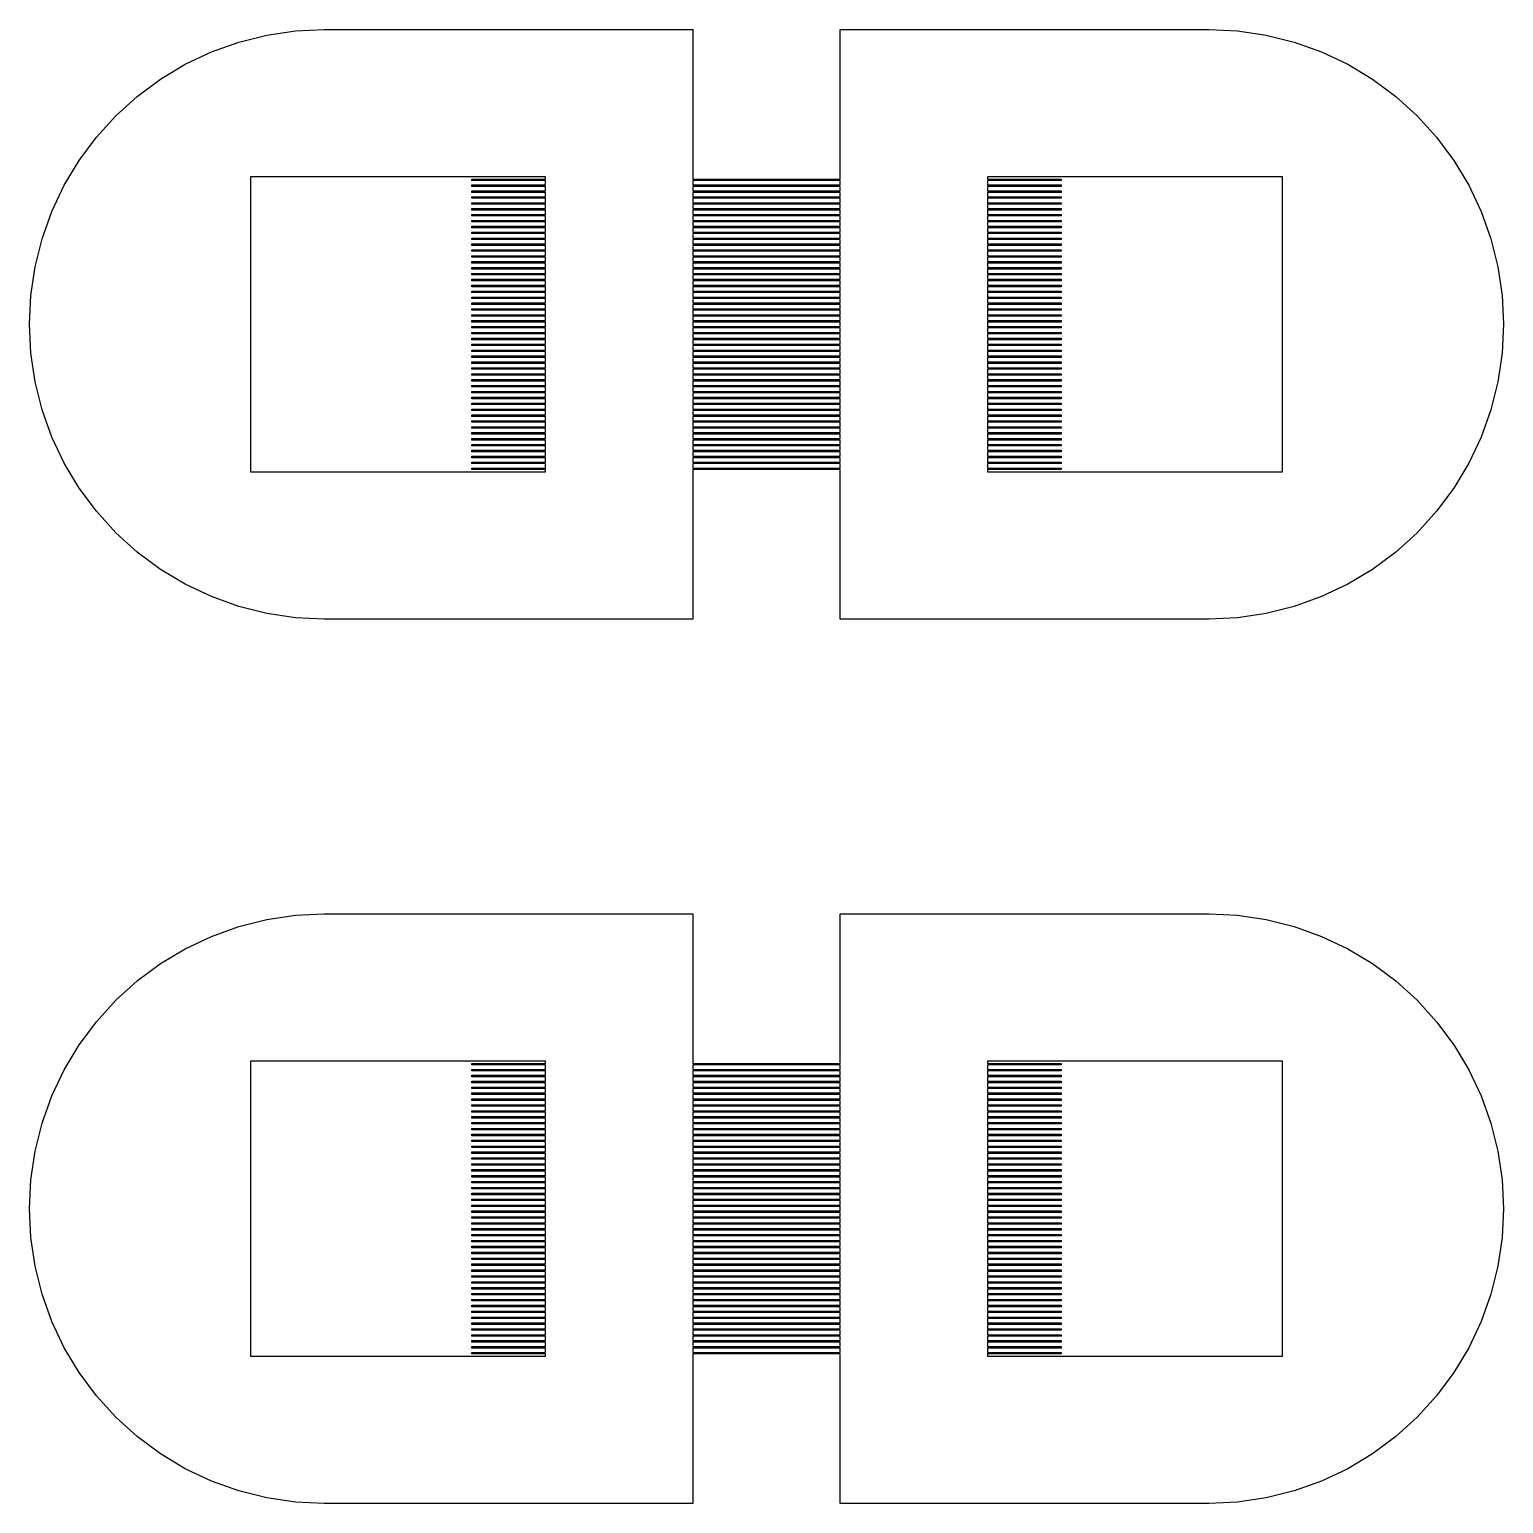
# Model space of a CAD drawing. Extents: x -16 to 83, y -18 to 83.
# Drawn here: x 36 to 46, y 18.5 to 28.5 of the extents above; entities that cross this region are included whole.
import ezdxf

# ---------------------------------------------------------------- set-up
doc = ezdxf.new("R2010")
doc.units = 0

msp = doc.modelspace()

# ---------------------------------------------------------------- linework, layer by layer
for p, q in [((37.804, 28.4904), (38, 28.5)), ((38, 28.5), (40.5, 28.5)), ((40.5, 28.5), (40.5, 27.485)), ((41.5, 27.485), (41.5, 28.5)), ((41.5, 28.5), (44, 28.5)), ((44, 28.5), (44.196, 28.4904)), ((37.2346, 28.3477), (37.4194, 28.4139)), ((37.4194, 28.4139), (37.6098, 28.4616)), ((37.6098, 28.4616), (37.804, 28.4904)), ((44.196, 28.4904), (44.3902, 28.4616)), ((44.3902, 28.4616), (44.5806, 28.4139)), ((44.5806, 28.4139), (44.7654, 28.3477)), ((37.0572, 28.2638), (37.2346, 28.3477)), ((44.7654, 28.3477), (44.9428, 28.2638)), ((36.8889, 28.1629), (37.0572, 28.2638)), ((44.9428, 28.2638), (45.1111, 28.1629)), ((36.7312, 28.046), (36.8889, 28.1629)), ((45.1111, 28.1629), (45.2688, 28.046)), ((36.5858, 27.9142), (36.7312, 28.046)), ((45.2688, 28.046), (45.4142, 27.9142)), ((36.454, 27.7688), (36.5858, 27.9142)), ((45.4142, 27.9142), (45.546, 27.7688)), ((36.3371, 27.6111), (36.454, 27.7688)), ((45.546, 27.7688), (45.6629, 27.6111)), ((36.2362, 27.4428), (36.3371, 27.6111)), ((45.6629, 27.6111), (45.7638, 27.4428)), ((39.5, 27.5), (37.5, 27.5)), ((37.5, 27.5), (37.5, 25.5)), ((39.5, 27.485), (39.5, 27.5)), ((44.5, 27.5), (42.5, 27.5)), ((42.5, 27.5), (42.5, 27.485)), ((44.5, 25.5), (44.5, 27.5)), ((36.1523, 27.2654), (36.2362, 27.4428)), ((39, 27.475), (39, 27.485)), ((39, 27.485), (39.5, 27.485)), ((39.5, 27.475), (39, 27.475)), ((39, 27.435), (39, 27.445)), ((39, 27.445), (39.5, 27.445)), ((39.5, 27.435), (39, 27.435)), ((39, 27.395), (39, 27.405)), ((39, 27.405), (39.5, 27.405)), ((39.5, 27.445), (39.5, 27.475)), ((39.5, 27.405), (39.5, 27.435)), ((40.5, 27.485), (41.5, 27.485)), ((41.5, 27.475), (40.5, 27.475)), ((40.5, 27.475), (40.5, 27.445)), ((40.5, 27.445), (41.5, 27.445)), ((41.5, 27.435), (40.5, 27.435)), ((40.5, 27.435), (40.5, 27.405)), ((40.5, 27.405), (41.5, 27.405)), ((41.5, 27.445), (41.5, 27.475)), ((41.5, 27.405), (41.5, 27.435)), ((42.5, 27.485), (43, 27.485)), ((43, 27.475), (42.5, 27.475)), ((42.5, 27.475), (42.5, 27.445)), ((42.5, 27.445), (43, 27.445)), ((43, 27.435), (42.5, 27.435)), ((42.5, 27.435), (42.5, 27.405)), ((42.5, 27.405), (43, 27.405)), ((43, 27.485), (43, 27.475)), ((43, 27.445), (43, 27.435)), ((43, 27.405), (43, 27.395)), ((45.7638, 27.4428), (45.8477, 27.2654)), ((39.5, 27.395), (39, 27.395)), ((39, 27.355), (39, 27.365)), ((39, 27.365), (39.5, 27.365)), ((39.5, 27.355), (39, 27.355)), ((39, 27.315), (39, 27.325)), ((39, 27.325), (39.5, 27.325)), ((39.5, 27.315), (39, 27.315)), ((39.5, 27.365), (39.5, 27.395)), ((39.5, 27.325), (39.5, 27.355)), ((39.5, 27.285), (39.5, 27.315)), ((41.5, 27.395), (40.5, 27.395)), ((40.5, 27.395), (40.5, 27.365)), ((40.5, 27.365), (41.5, 27.365)), ((41.5, 27.355), (40.5, 27.355)), ((40.5, 27.355), (40.5, 27.325)), ((40.5, 27.325), (41.5, 27.325)), ((41.5, 27.315), (40.5, 27.315)), ((40.5, 27.315), (40.5, 27.285)), ((41.5, 27.365), (41.5, 27.395)), ((41.5, 27.325), (41.5, 27.355)), ((41.5, 27.285), (41.5, 27.315)), ((43, 27.395), (42.5, 27.395)), ((42.5, 27.395), (42.5, 27.365)), ((42.5, 27.365), (43, 27.365)), ((43, 27.355), (42.5, 27.355)), ((42.5, 27.355), (42.5, 27.325)), ((42.5, 27.325), (43, 27.325)), ((43, 27.315), (42.5, 27.315)), ((42.5, 27.315), (42.5, 27.285)), ((43, 27.365), (43, 27.355)), ((43, 27.325), (43, 27.315)), ((36.0861, 27.0806), (36.1523, 27.2654)), ((39, 27.275), (39, 27.285)), ((39, 27.285), (39.5, 27.285)), ((39.5, 27.275), (39, 27.275)), ((39, 27.235), (39, 27.245)), ((39, 27.245), (39.5, 27.245)), ((39.5, 27.235), (39, 27.235)), ((39, 27.195), (39, 27.205)), ((39, 27.205), (39.5, 27.205)), ((39.5, 27.245), (39.5, 27.275)), ((39.5, 27.205), (39.5, 27.235)), ((40.5, 27.285), (41.5, 27.285)), ((41.5, 27.275), (40.5, 27.275)), ((40.5, 27.275), (40.5, 27.245)), ((40.5, 27.245), (41.5, 27.245)), ((41.5, 27.235), (40.5, 27.235)), ((40.5, 27.235), (40.5, 27.205)), ((40.5, 27.205), (41.5, 27.205)), ((41.5, 27.245), (41.5, 27.275)), ((41.5, 27.205), (41.5, 27.235)), ((42.5, 27.285), (43, 27.285)), ((43, 27.275), (42.5, 27.275)), ((42.5, 27.275), (42.5, 27.245)), ((42.5, 27.245), (43, 27.245)), ((43, 27.235), (42.5, 27.235)), ((42.5, 27.235), (42.5, 27.205)), ((42.5, 27.205), (43, 27.205)), ((43, 27.285), (43, 27.275)), ((43, 27.245), (43, 27.235)), ((43, 27.205), (43, 27.195)), ((45.8477, 27.2654), (45.9139, 27.0806)), ((39.5, 27.195), (39, 27.195)), ((39, 27.155), (39, 27.165)), ((39, 27.165), (39.5, 27.165)), ((39.5, 27.155), (39, 27.155)), ((39, 27.115), (39, 27.125)), ((39, 27.125), (39.5, 27.125)), ((39.5, 27.115), (39, 27.115)), ((39.5, 27.165), (39.5, 27.195)), ((39.5, 27.125), (39.5, 27.155)), ((39.5, 27.085), (39.5, 27.115)), ((41.5, 27.195), (40.5, 27.195)), ((40.5, 27.195), (40.5, 27.165)), ((40.5, 27.165), (41.5, 27.165)), ((41.5, 27.155), (40.5, 27.155)), ((40.5, 27.155), (40.5, 27.125)), ((40.5, 27.125), (41.5, 27.125)), ((41.5, 27.115), (40.5, 27.115)), ((40.5, 27.115), (40.5, 27.085)), ((41.5, 27.165), (41.5, 27.195)), ((41.5, 27.125), (41.5, 27.155)), ((41.5, 27.085), (41.5, 27.115)), ((43, 27.195), (42.5, 27.195)), ((42.5, 27.195), (42.5, 27.165)), ((42.5, 27.165), (43, 27.165)), ((43, 27.155), (42.5, 27.155)), ((42.5, 27.155), (42.5, 27.125)), ((42.5, 27.125), (43, 27.125)), ((43, 27.115), (42.5, 27.115)), ((42.5, 27.115), (42.5, 27.085)), ((43, 27.165), (43, 27.155)), ((43, 27.125), (43, 27.115)), ((36.0384, 26.8902), (36.0861, 27.0806)), ((39, 27.075), (39, 27.085)), ((39, 27.085), (39.5, 27.085)), ((39.5, 27.075), (39, 27.075)), ((39, 27.035), (39, 27.045)), ((39, 27.045), (39.5, 27.045)), ((39.5, 27.035), (39, 27.035)), ((39, 26.995), (39, 27.005)), ((39, 27.005), (39.5, 27.005)), ((39.5, 27.045), (39.5, 27.075)), ((39.5, 27.005), (39.5, 27.035)), ((40.5, 27.085), (41.5, 27.085)), ((41.5, 27.075), (40.5, 27.075)), ((40.5, 27.075), (40.5, 27.045)), ((40.5, 27.045), (41.5, 27.045)), ((41.5, 27.035), (40.5, 27.035)), ((40.5, 27.035), (40.5, 27.005)), ((40.5, 27.005), (41.5, 27.005)), ((41.5, 27.045), (41.5, 27.075)), ((41.5, 27.005), (41.5, 27.035)), ((42.5, 27.085), (43, 27.085)), ((43, 27.075), (42.5, 27.075)), ((42.5, 27.075), (42.5, 27.045)), ((42.5, 27.045), (43, 27.045)), ((43, 27.035), (42.5, 27.035)), ((42.5, 27.035), (42.5, 27.005)), ((42.5, 27.005), (43, 27.005)), ((43, 27.085), (43, 27.075)), ((43, 27.045), (43, 27.035)), ((43, 27.005), (43, 26.995)), ((45.9139, 27.0806), (45.9616, 26.8902)), ((39.5, 26.995), (39, 26.995)), ((39, 26.955), (39, 26.965)), ((39, 26.965), (39.5, 26.965)), ((39.5, 26.955), (39, 26.955)), ((39, 26.915), (39, 26.925)), ((39, 26.925), (39.5, 26.925)), ((39.5, 26.915), (39, 26.915)), ((39.5, 26.965), (39.5, 26.995)), ((39.5, 26.925), (39.5, 26.955)), ((39.5, 26.885), (39.5, 26.915)), ((41.5, 26.995), (40.5, 26.995)), ((40.5, 26.995), (40.5, 26.965)), ((40.5, 26.965), (41.5, 26.965)), ((41.5, 26.955), (40.5, 26.955)), ((40.5, 26.955), (40.5, 26.925)), ((40.5, 26.925), (41.5, 26.925)), ((41.5, 26.915), (40.5, 26.915)), ((40.5, 26.915), (40.5, 26.885)), ((41.5, 26.965), (41.5, 26.995)), ((41.5, 26.925), (41.5, 26.955)), ((41.5, 26.885), (41.5, 26.915)), ((43, 26.995), (42.5, 26.995)), ((42.5, 26.995), (42.5, 26.965)), ((42.5, 26.965), (43, 26.965)), ((43, 26.955), (42.5, 26.955)), ((42.5, 26.955), (42.5, 26.925)), ((42.5, 26.925), (43, 26.925)), ((43, 26.915), (42.5, 26.915)), ((42.5, 26.915), (42.5, 26.885)), ((43, 26.965), (43, 26.955)), ((43, 26.925), (43, 26.915)), ((36.0096, 26.696), (36.0384, 26.8902)), ((39, 26.875), (39, 26.885)), ((39, 26.885), (39.5, 26.885)), ((39.5, 26.875), (39, 26.875)), ((39, 26.835), (39, 26.845)), ((39, 26.845), (39.5, 26.845)), ((39.5, 26.835), (39, 26.835)), ((39, 26.795), (39, 26.805)), ((39, 26.805), (39.5, 26.805)), ((39.5, 26.845), (39.5, 26.875)), ((39.5, 26.805), (39.5, 26.835)), ((40.5, 26.885), (41.5, 26.885)), ((41.5, 26.875), (40.5, 26.875)), ((40.5, 26.875), (40.5, 26.845)), ((40.5, 26.845), (41.5, 26.845)), ((41.5, 26.835), (40.5, 26.835)), ((40.5, 26.835), (40.5, 26.805)), ((40.5, 26.805), (41.5, 26.805)), ((41.5, 26.845), (41.5, 26.875)), ((41.5, 26.805), (41.5, 26.835)), ((42.5, 26.885), (43, 26.885)), ((43, 26.875), (42.5, 26.875)), ((42.5, 26.875), (42.5, 26.845)), ((42.5, 26.845), (43, 26.845)), ((43, 26.835), (42.5, 26.835)), ((42.5, 26.835), (42.5, 26.805)), ((42.5, 26.805), (43, 26.805)), ((43, 26.885), (43, 26.875)), ((43, 26.845), (43, 26.835)), ((43, 26.805), (43, 26.795)), ((45.9616, 26.8902), (45.9904, 26.696)), ((39.5, 26.795), (39, 26.795)), ((39, 26.755), (39, 26.765)), ((39, 26.765), (39.5, 26.765)), ((39.5, 26.755), (39, 26.755)), ((39, 26.715), (39, 26.725)), ((39, 26.725), (39.5, 26.725)), ((39.5, 26.715), (39, 26.715)), ((39.5, 26.765), (39.5, 26.795)), ((39.5, 26.725), (39.5, 26.755)), ((39.5, 26.685), (39.5, 26.715)), ((41.5, 26.795), (40.5, 26.795)), ((40.5, 26.795), (40.5, 26.765)), ((40.5, 26.765), (41.5, 26.765)), ((41.5, 26.755), (40.5, 26.755)), ((40.5, 26.755), (40.5, 26.725)), ((40.5, 26.725), (41.5, 26.725)), ((41.5, 26.715), (40.5, 26.715)), ((40.5, 26.715), (40.5, 26.685)), ((41.5, 26.765), (41.5, 26.795)), ((41.5, 26.725), (41.5, 26.755)), ((41.5, 26.685), (41.5, 26.715)), ((43, 26.795), (42.5, 26.795)), ((42.5, 26.795), (42.5, 26.765)), ((42.5, 26.765), (43, 26.765)), ((43, 26.755), (42.5, 26.755)), ((42.5, 26.755), (42.5, 26.725)), ((42.5, 26.725), (43, 26.725)), ((43, 26.715), (42.5, 26.715)), ((42.5, 26.715), (42.5, 26.685)), ((43, 26.765), (43, 26.755)), ((43, 26.725), (43, 26.715)), ((36, 26.5), (36.0096, 26.696)), ((39, 26.675), (39, 26.685)), ((39, 26.685), (39.5, 26.685)), ((39.5, 26.675), (39, 26.675)), ((39, 26.635), (39, 26.645)), ((39, 26.645), (39.5, 26.645)), ((39.5, 26.635), (39, 26.635)), ((39, 26.595), (39, 26.605)), ((39, 26.605), (39.5, 26.605)), ((39.5, 26.645), (39.5, 26.675)), ((39.5, 26.605), (39.5, 26.635)), ((40.5, 26.685), (41.5, 26.685)), ((41.5, 26.675), (40.5, 26.675)), ((40.5, 26.675), (40.5, 26.645)), ((40.5, 26.645), (41.5, 26.645)), ((41.5, 26.635), (40.5, 26.635)), ((40.5, 26.635), (40.5, 26.605)), ((40.5, 26.605), (41.5, 26.605)), ((41.5, 26.645), (41.5, 26.675)), ((41.5, 26.605), (41.5, 26.635)), ((42.5, 26.685), (43, 26.685)), ((43, 26.675), (42.5, 26.675)), ((42.5, 26.675), (42.5, 26.645)), ((42.5, 26.645), (43, 26.645)), ((43, 26.635), (42.5, 26.635)), ((42.5, 26.635), (42.5, 26.605)), ((42.5, 26.605), (43, 26.605)), ((43, 26.685), (43, 26.675)), ((43, 26.645), (43, 26.635)), ((43, 26.605), (43, 26.595)), ((45.9904, 26.696), (46, 26.5)), ((36.0096, 26.304), (36, 26.5)), ((39.5, 26.595), (39, 26.595)), ((39, 26.555), (39, 26.565)), ((39, 26.565), (39.5, 26.565)), ((39.5, 26.555), (39, 26.555)), ((39, 26.515), (39, 26.525)), ((39, 26.525), (39.5, 26.525)), ((39.5, 26.515), (39, 26.515)), ((39.5, 26.565), (39.5, 26.595)), ((39.5, 26.525), (39.5, 26.555)), ((39.5, 26.485), (39.5, 26.515)), ((41.5, 26.595), (40.5, 26.595)), ((40.5, 26.595), (40.5, 26.565)), ((40.5, 26.565), (41.5, 26.565)), ((41.5, 26.555), (40.5, 26.555)), ((40.5, 26.555), (40.5, 26.525)), ((40.5, 26.525), (41.5, 26.525)), ((41.5, 26.515), (40.5, 26.515)), ((40.5, 26.515), (40.5, 26.485)), ((41.5, 26.565), (41.5, 26.595)), ((41.5, 26.525), (41.5, 26.555)), ((41.5, 26.485), (41.5, 26.515)), ((43, 26.595), (42.5, 26.595)), ((42.5, 26.595), (42.5, 26.565)), ((42.5, 26.565), (43, 26.565)), ((43, 26.555), (42.5, 26.555)), ((42.5, 26.555), (42.5, 26.525)), ((42.5, 26.525), (43, 26.525)), ((43, 26.515), (42.5, 26.515)), ((42.5, 26.515), (42.5, 26.485)), ((43, 26.565), (43, 26.555)), ((43, 26.525), (43, 26.515)), ((46, 26.5), (45.9904, 26.304)), ((39, 26.475), (39, 26.485)), ((39, 26.485), (39.5, 26.485)), ((39.5, 26.475), (39, 26.475)), ((39, 26.435), (39, 26.445)), ((39, 26.445), (39.5, 26.445)), ((39.5, 26.435), (39, 26.435)), ((39, 26.395), (39, 26.405)), ((39, 26.405), (39.5, 26.405)), ((39.5, 26.445), (39.5, 26.475)), ((39.5, 26.405), (39.5, 26.435)), ((40.5, 26.485), (41.5, 26.485)), ((41.5, 26.475), (40.5, 26.475)), ((40.5, 26.475), (40.5, 26.445)), ((40.5, 26.445), (41.5, 26.445)), ((41.5, 26.435), (40.5, 26.435)), ((40.5, 26.435), (40.5, 26.405)), ((40.5, 26.405), (41.5, 26.405)), ((41.5, 26.445), (41.5, 26.475)), ((41.5, 26.405), (41.5, 26.435)), ((42.5, 26.485), (43, 26.485)), ((43, 26.475), (42.5, 26.475)), ((42.5, 26.475), (42.5, 26.445)), ((42.5, 26.445), (43, 26.445)), ((43, 26.435), (42.5, 26.435)), ((42.5, 26.435), (42.5, 26.405)), ((42.5, 26.405), (43, 26.405)), ((43, 26.485), (43, 26.475)), ((43, 26.445), (43, 26.435)), ((43, 26.405), (43, 26.395)), ((36.0384, 26.1098), (36.0096, 26.304)), ((39.5, 26.395), (39, 26.395)), ((39, 26.355), (39, 26.365)), ((39, 26.365), (39.5, 26.365)), ((39.5, 26.355), (39, 26.355)), ((39, 26.315), (39, 26.325)), ((39, 26.325), (39.5, 26.325)), ((39.5, 26.315), (39, 26.315)), ((39.5, 26.365), (39.5, 26.395)), ((39.5, 26.325), (39.5, 26.355)), ((39.5, 26.285), (39.5, 26.315)), ((41.5, 26.395), (40.5, 26.395)), ((40.5, 26.395), (40.5, 26.365)), ((40.5, 26.365), (41.5, 26.365)), ((41.5, 26.355), (40.5, 26.355)), ((40.5, 26.355), (40.5, 26.325)), ((40.5, 26.325), (41.5, 26.325)), ((41.5, 26.315), (40.5, 26.315)), ((40.5, 26.315), (40.5, 26.285)), ((41.5, 26.365), (41.5, 26.395)), ((41.5, 26.325), (41.5, 26.355)), ((41.5, 26.285), (41.5, 26.315)), ((43, 26.395), (42.5, 26.395)), ((42.5, 26.395), (42.5, 26.365)), ((42.5, 26.365), (43, 26.365)), ((43, 26.355), (42.5, 26.355)), ((42.5, 26.355), (42.5, 26.325)), ((42.5, 26.325), (43, 26.325)), ((43, 26.315), (42.5, 26.315)), ((42.5, 26.315), (42.5, 26.285)), ((43, 26.365), (43, 26.355)), ((43, 26.325), (43, 26.315)), ((45.9904, 26.304), (45.9616, 26.1098)), ((39, 26.275), (39, 26.285)), ((39, 26.285), (39.5, 26.285)), ((39.5, 26.275), (39, 26.275)), ((39, 26.235), (39, 26.245)), ((39, 26.245), (39.5, 26.245)), ((39.5, 26.235), (39, 26.235)), ((39, 26.195), (39, 26.205)), ((39, 26.205), (39.5, 26.205)), ((39.5, 26.245), (39.5, 26.275)), ((39.5, 26.205), (39.5, 26.235)), ((40.5, 26.285), (41.5, 26.285)), ((41.5, 26.275), (40.5, 26.275)), ((40.5, 26.275), (40.5, 26.245)), ((40.5, 26.245), (41.5, 26.245)), ((41.5, 26.235), (40.5, 26.235)), ((40.5, 26.235), (40.5, 26.205)), ((40.5, 26.205), (41.5, 26.205)), ((41.5, 26.245), (41.5, 26.275)), ((41.5, 26.205), (41.5, 26.235)), ((42.5, 26.285), (43, 26.285)), ((43, 26.275), (42.5, 26.275)), ((42.5, 26.275), (42.5, 26.245)), ((42.5, 26.245), (43, 26.245)), ((43, 26.235), (42.5, 26.235)), ((42.5, 26.235), (42.5, 26.205)), ((42.5, 26.205), (43, 26.205)), ((43, 26.285), (43, 26.275)), ((43, 26.245), (43, 26.235)), ((43, 26.205), (43, 26.195)), ((36.0861, 25.9194), (36.0384, 26.1098)), ((39.5, 26.195), (39, 26.195)), ((39, 26.155), (39, 26.165)), ((39, 26.165), (39.5, 26.165)), ((39.5, 26.155), (39, 26.155)), ((39, 26.115), (39, 26.125)), ((39, 26.125), (39.5, 26.125)), ((39.5, 26.115), (39, 26.115)), ((39.5, 26.165), (39.5, 26.195)), ((39.5, 26.125), (39.5, 26.155)), ((39.5, 26.085), (39.5, 26.115)), ((41.5, 26.195), (40.5, 26.195)), ((40.5, 26.195), (40.5, 26.165)), ((40.5, 26.165), (41.5, 26.165)), ((41.5, 26.155), (40.5, 26.155)), ((40.5, 26.155), (40.5, 26.125)), ((40.5, 26.125), (41.5, 26.125)), ((41.5, 26.115), (40.5, 26.115)), ((40.5, 26.115), (40.5, 26.085)), ((41.5, 26.165), (41.5, 26.195)), ((41.5, 26.125), (41.5, 26.155)), ((41.5, 26.085), (41.5, 26.115)), ((43, 26.195), (42.5, 26.195)), ((42.5, 26.195), (42.5, 26.165)), ((42.5, 26.165), (43, 26.165)), ((43, 26.155), (42.5, 26.155)), ((42.5, 26.155), (42.5, 26.125)), ((42.5, 26.125), (43, 26.125)), ((43, 26.115), (42.5, 26.115)), ((42.5, 26.115), (42.5, 26.085)), ((43, 26.165), (43, 26.155)), ((43, 26.125), (43, 26.115)), ((45.9616, 26.1098), (45.9139, 25.9194)), ((39, 26.075), (39, 26.085)), ((39, 26.085), (39.5, 26.085)), ((39.5, 26.075), (39, 26.075)), ((39, 26.035), (39, 26.045)), ((39, 26.045), (39.5, 26.045)), ((39.5, 26.035), (39, 26.035)), ((39, 25.995), (39, 26.005)), ((39, 26.005), (39.5, 26.005)), ((39.5, 26.045), (39.5, 26.075)), ((39.5, 26.005), (39.5, 26.035)), ((40.5, 26.085), (41.5, 26.085)), ((41.5, 26.075), (40.5, 26.075)), ((40.5, 26.075), (40.5, 26.045)), ((40.5, 26.045), (41.5, 26.045)), ((41.5, 26.035), (40.5, 26.035)), ((40.5, 26.035), (40.5, 26.005)), ((40.5, 26.005), (41.5, 26.005)), ((41.5, 26.045), (41.5, 26.075)), ((41.5, 26.005), (41.5, 26.035)), ((42.5, 26.085), (43, 26.085)), ((43, 26.075), (42.5, 26.075)), ((42.5, 26.075), (42.5, 26.045)), ((42.5, 26.045), (43, 26.045)), ((43, 26.035), (42.5, 26.035)), ((42.5, 26.035), (42.5, 26.005)), ((42.5, 26.005), (43, 26.005)), ((43, 26.085), (43, 26.075)), ((43, 26.045), (43, 26.035)), ((43, 26.005), (43, 25.995)), ((36.1523, 25.7346), (36.0861, 25.9194)), ((39.5, 25.995), (39, 25.995)), ((39, 25.955), (39, 25.965)), ((39, 25.965), (39.5, 25.965)), ((39.5, 25.955), (39, 25.955)), ((39, 25.915), (39, 25.925)), ((39, 25.925), (39.5, 25.925)), ((39.5, 25.915), (39, 25.915)), ((39.5, 25.965), (39.5, 25.995)), ((39.5, 25.925), (39.5, 25.955)), ((39.5, 25.885), (39.5, 25.915)), ((41.5, 25.995), (40.5, 25.995)), ((40.5, 25.995), (40.5, 25.965)), ((40.5, 25.965), (41.5, 25.965)), ((41.5, 25.955), (40.5, 25.955)), ((40.5, 25.955), (40.5, 25.925)), ((40.5, 25.925), (41.5, 25.925)), ((41.5, 25.915), (40.5, 25.915)), ((40.5, 25.915), (40.5, 25.885)), ((41.5, 25.965), (41.5, 25.995)), ((41.5, 25.925), (41.5, 25.955)), ((41.5, 25.885), (41.5, 25.915)), ((43, 25.995), (42.5, 25.995)), ((42.5, 25.995), (42.5, 25.965)), ((42.5, 25.965), (43, 25.965)), ((43, 25.955), (42.5, 25.955)), ((42.5, 25.955), (42.5, 25.925)), ((42.5, 25.925), (43, 25.925)), ((43, 25.915), (42.5, 25.915)), ((42.5, 25.915), (42.5, 25.885)), ((43, 25.965), (43, 25.955)), ((43, 25.925), (43, 25.915)), ((45.9139, 25.9194), (45.8477, 25.7346)), ((39, 25.875), (39, 25.885)), ((39, 25.885), (39.5, 25.885)), ((39.5, 25.875), (39, 25.875)), ((39, 25.835), (39, 25.845)), ((39, 25.845), (39.5, 25.845)), ((39.5, 25.835), (39, 25.835)), ((39, 25.795), (39, 25.805)), ((39, 25.805), (39.5, 25.805)), ((39.5, 25.845), (39.5, 25.875)), ((39.5, 25.805), (39.5, 25.835)), ((40.5, 25.885), (41.5, 25.885)), ((41.5, 25.875), (40.5, 25.875)), ((40.5, 25.875), (40.5, 25.845)), ((40.5, 25.845), (41.5, 25.845)), ((41.5, 25.835), (40.5, 25.835)), ((40.5, 25.835), (40.5, 25.805)), ((40.5, 25.805), (41.5, 25.805)), ((41.5, 25.845), (41.5, 25.875)), ((41.5, 25.805), (41.5, 25.835)), ((42.5, 25.885), (43, 25.885)), ((43, 25.875), (42.5, 25.875)), ((42.5, 25.875), (42.5, 25.845)), ((42.5, 25.845), (43, 25.845)), ((43, 25.835), (42.5, 25.835)), ((42.5, 25.835), (42.5, 25.805)), ((42.5, 25.805), (43, 25.805)), ((43, 25.885), (43, 25.875)), ((43, 25.845), (43, 25.835)), ((43, 25.805), (43, 25.795)), ((36.2362, 25.5572), (36.1523, 25.7346)), ((39.5, 25.795), (39, 25.795)), ((39, 25.755), (39, 25.765)), ((39, 25.765), (39.5, 25.765)), ((39.5, 25.755), (39, 25.755)), ((39, 25.715), (39, 25.725)), ((39, 25.725), (39.5, 25.725)), ((39.5, 25.715), (39, 25.715)), ((39.5, 25.765), (39.5, 25.795)), ((39.5, 25.725), (39.5, 25.755)), ((39.5, 25.685), (39.5, 25.715)), ((41.5, 25.795), (40.5, 25.795)), ((40.5, 25.795), (40.5, 25.765)), ((40.5, 25.765), (41.5, 25.765)), ((41.5, 25.755), (40.5, 25.755)), ((40.5, 25.755), (40.5, 25.725)), ((40.5, 25.725), (41.5, 25.725)), ((41.5, 25.715), (40.5, 25.715)), ((40.5, 25.715), (40.5, 25.685)), ((41.5, 25.765), (41.5, 25.795)), ((41.5, 25.725), (41.5, 25.755)), ((41.5, 25.685), (41.5, 25.715)), ((43, 25.795), (42.5, 25.795)), ((42.5, 25.795), (42.5, 25.765)), ((42.5, 25.765), (43, 25.765)), ((43, 25.755), (42.5, 25.755)), ((42.5, 25.755), (42.5, 25.725)), ((42.5, 25.725), (43, 25.725)), ((43, 25.715), (42.5, 25.715)), ((42.5, 25.715), (42.5, 25.685)), ((43, 25.765), (43, 25.755)), ((43, 25.725), (43, 25.715)), ((45.8477, 25.7346), (45.7638, 25.5572)), ((39, 25.675), (39, 25.685)), ((39, 25.685), (39.5, 25.685)), ((39.5, 25.675), (39, 25.675)), ((39, 25.635), (39, 25.645)), ((39, 25.645), (39.5, 25.645)), ((39.5, 25.635), (39, 25.635)), ((39, 25.595), (39, 25.605)), ((39, 25.605), (39.5, 25.605)), ((39.5, 25.645), (39.5, 25.675)), ((39.5, 25.605), (39.5, 25.635)), ((40.5, 25.685), (41.5, 25.685)), ((41.5, 25.675), (40.5, 25.675)), ((40.5, 25.675), (40.5, 25.645)), ((40.5, 25.645), (41.5, 25.645)), ((41.5, 25.635), (40.5, 25.635)), ((40.5, 25.635), (40.5, 25.605)), ((40.5, 25.605), (41.5, 25.605)), ((41.5, 25.645), (41.5, 25.675)), ((41.5, 25.605), (41.5, 25.635)), ((42.5, 25.685), (43, 25.685)), ((43, 25.675), (42.5, 25.675)), ((42.5, 25.675), (42.5, 25.645)), ((42.5, 25.645), (43, 25.645)), ((43, 25.635), (42.5, 25.635)), ((42.5, 25.635), (42.5, 25.605)), ((42.5, 25.605), (43, 25.605)), ((43, 25.685), (43, 25.675)), ((43, 25.645), (43, 25.635)), ((43, 25.605), (43, 25.595)), ((36.3371, 25.3889), (36.2362, 25.5572)), ((37.5, 25.5), (39.5, 25.5)), ((39.5, 25.595), (39, 25.595)), ((39, 25.555), (39, 25.565)), ((39, 25.565), (39.5, 25.565)), ((39.5, 25.555), (39, 25.555)), ((39, 25.515), (39, 25.525)), ((39, 25.525), (39.5, 25.525)), ((39.5, 25.515), (39, 25.515)), ((39.5, 25.565), (39.5, 25.595)), ((39.5, 25.525), (39.5, 25.555)), ((39.5, 25.5), (39.5, 25.515)), ((41.5, 25.595), (40.5, 25.595)), ((40.5, 25.595), (40.5, 25.565)), ((40.5, 25.565), (41.5, 25.565)), ((41.5, 25.555), (40.5, 25.555)), ((40.5, 25.555), (40.5, 25.525)), ((40.5, 25.525), (41.5, 25.525)), ((41.5, 25.515), (40.5, 25.515)), ((40.5, 25.515), (40.5, 24.5)), ((41.5, 25.565), (41.5, 25.595)), ((41.5, 25.525), (41.5, 25.555)), ((41.5, 24.5), (41.5, 25.515)), ((43, 25.595), (42.5, 25.595)), ((42.5, 25.595), (42.5, 25.565)), ((42.5, 25.565), (43, 25.565)), ((43, 25.555), (42.5, 25.555)), ((42.5, 25.555), (42.5, 25.525)), ((42.5, 25.525), (43, 25.525)), ((43, 25.515), (42.5, 25.515)), ((42.5, 25.515), (42.5, 25.5)), ((42.5, 25.5), (44.5, 25.5)), ((43, 25.565), (43, 25.555)), ((43, 25.525), (43, 25.515)), ((45.7638, 25.5572), (45.6629, 25.3889)), ((36.454, 25.2312), (36.3371, 25.3889)), ((45.6629, 25.3889), (45.546, 25.2312)), ((36.5858, 25.0858), (36.454, 25.2312)), ((45.546, 25.2312), (45.4142, 25.0858)), ((36.7312, 24.954), (36.5858, 25.0858)), ((45.4142, 25.0858), (45.2688, 24.954)), ((36.8889, 24.8371), (36.7312, 24.954)), ((45.2688, 24.954), (45.1111, 24.8371)), ((37.0572, 24.7362), (36.8889, 24.8371)), ((45.1111, 24.8371), (44.9428, 24.7362)), ((37.2346, 24.6523), (37.0572, 24.7362)), ((44.9428, 24.7362), (44.7654, 24.6523)), ((37.4194, 24.5861), (37.2346, 24.6523)), ((44.7654, 24.6523), (44.5806, 24.5861)), ((37.6098, 24.5384), (37.4194, 24.5861)), ((37.804, 24.5096), (37.6098, 24.5384)), ((38, 24.5), (37.804, 24.5096)), ((40.5, 24.5), (38, 24.5)), ((44, 24.5), (41.5, 24.5)), ((44.196, 24.5096), (44, 24.5)), ((44.3902, 24.5384), (44.196, 24.5096)), ((44.5806, 24.5861), (44.3902, 24.5384)), ((37.804, 22.4904), (38, 22.5)), ((38, 22.5), (40.5, 22.5)), ((40.5, 22.5), (40.5, 21.485)), ((41.5, 21.485), (41.5, 22.5)), ((41.5, 22.5), (44, 22.5)), ((44, 22.5), (44.196, 22.4904)), ((37.2346, 22.3477), (37.4194, 22.4139)), ((37.4194, 22.4139), (37.6098, 22.4616)), ((37.6098, 22.4616), (37.804, 22.4904)), ((44.196, 22.4904), (44.3902, 22.4616)), ((44.3902, 22.4616), (44.5806, 22.4139)), ((44.5806, 22.4139), (44.7654, 22.3477)), ((37.0572, 22.2638), (37.2346, 22.3477)), ((44.7654, 22.3477), (44.9428, 22.2638)), ((36.8889, 22.1629), (37.0572, 22.2638)), ((44.9428, 22.2638), (45.1111, 22.1629)), ((36.7312, 22.046), (36.8889, 22.1629)), ((45.1111, 22.1629), (45.2688, 22.046)), ((36.5858, 21.9142), (36.7312, 22.046)), ((45.2688, 22.046), (45.4142, 21.9142)), ((36.454, 21.7688), (36.5858, 21.9142)), ((45.4142, 21.9142), (45.546, 21.7688)), ((36.3371, 21.6111), (36.454, 21.7688)), ((45.546, 21.7688), (45.6629, 21.6111)), ((36.2362, 21.4428), (36.3371, 21.6111)), ((45.6629, 21.6111), (45.7638, 21.4428)), ((39.5, 21.5), (37.5, 21.5)), ((37.5, 21.5), (37.5, 19.5)), ((39.5, 21.485), (39.5, 21.5)), ((44.5, 21.5), (42.5, 21.5)), ((42.5, 21.5), (42.5, 21.485)), ((44.5, 19.5), (44.5, 21.5)), ((36.1523, 21.2654), (36.2362, 21.4428)), ((39, 21.475), (39, 21.485)), ((39, 21.485), (39.5, 21.485)), ((39.5, 21.475), (39, 21.475)), ((39, 21.435), (39, 21.445)), ((39, 21.445), (39.5, 21.445)), ((39.5, 21.435), (39, 21.435)), ((39, 21.395), (39, 21.405)), ((39, 21.405), (39.5, 21.405)), ((39.5, 21.445), (39.5, 21.475)), ((39.5, 21.405), (39.5, 21.435)), ((40.5, 21.485), (41.5, 21.485)), ((41.5, 21.475), (40.5, 21.475)), ((40.5, 21.475), (40.5, 21.445)), ((40.5, 21.445), (41.5, 21.445)), ((41.5, 21.435), (40.5, 21.435)), ((40.5, 21.435), (40.5, 21.405)), ((40.5, 21.405), (41.5, 21.405)), ((41.5, 21.445), (41.5, 21.475)), ((41.5, 21.405), (41.5, 21.435)), ((42.5, 21.485), (43, 21.485)), ((43, 21.475), (42.5, 21.475)), ((42.5, 21.475), (42.5, 21.445)), ((42.5, 21.445), (43, 21.445)), ((43, 21.435), (42.5, 21.435)), ((42.5, 21.435), (42.5, 21.405)), ((42.5, 21.405), (43, 21.405)), ((43, 21.485), (43, 21.475)), ((43, 21.445), (43, 21.435)), ((43, 21.405), (43, 21.395)), ((45.7638, 21.4428), (45.8477, 21.2654)), ((39.5, 21.395), (39, 21.395)), ((39, 21.355), (39, 21.365)), ((39, 21.365), (39.5, 21.365)), ((39.5, 21.355), (39, 21.355)), ((39, 21.315), (39, 21.325)), ((39, 21.325), (39.5, 21.325)), ((39.5, 21.315), (39, 21.315)), ((39.5, 21.365), (39.5, 21.395)), ((39.5, 21.325), (39.5, 21.355)), ((39.5, 21.285), (39.5, 21.315)), ((41.5, 21.395), (40.5, 21.395)), ((40.5, 21.395), (40.5, 21.365)), ((40.5, 21.365), (41.5, 21.365)), ((41.5, 21.355), (40.5, 21.355)), ((40.5, 21.355), (40.5, 21.325)), ((40.5, 21.325), (41.5, 21.325)), ((41.5, 21.315), (40.5, 21.315)), ((40.5, 21.315), (40.5, 21.285)), ((41.5, 21.365), (41.5, 21.395)), ((41.5, 21.325), (41.5, 21.355)), ((41.5, 21.285), (41.5, 21.315)), ((43, 21.395), (42.5, 21.395)), ((42.5, 21.395), (42.5, 21.365)), ((42.5, 21.365), (43, 21.365)), ((43, 21.355), (42.5, 21.355)), ((42.5, 21.355), (42.5, 21.325)), ((42.5, 21.325), (43, 21.325)), ((43, 21.315), (42.5, 21.315)), ((42.5, 21.315), (42.5, 21.285)), ((43, 21.365), (43, 21.355)), ((43, 21.325), (43, 21.315)), ((36.0861, 21.0806), (36.1523, 21.2654)), ((39, 21.275), (39, 21.285)), ((39, 21.285), (39.5, 21.285)), ((39.5, 21.275), (39, 21.275)), ((39, 21.235), (39, 21.245)), ((39, 21.245), (39.5, 21.245)), ((39.5, 21.235), (39, 21.235)), ((39, 21.195), (39, 21.205)), ((39, 21.205), (39.5, 21.205)), ((39.5, 21.245), (39.5, 21.275)), ((39.5, 21.205), (39.5, 21.235)), ((40.5, 21.285), (41.5, 21.285)), ((41.5, 21.275), (40.5, 21.275)), ((40.5, 21.275), (40.5, 21.245)), ((40.5, 21.245), (41.5, 21.245)), ((41.5, 21.235), (40.5, 21.235)), ((40.5, 21.235), (40.5, 21.205)), ((40.5, 21.205), (41.5, 21.205)), ((41.5, 21.245), (41.5, 21.275)), ((41.5, 21.205), (41.5, 21.235)), ((42.5, 21.285), (43, 21.285)), ((43, 21.275), (42.5, 21.275)), ((42.5, 21.275), (42.5, 21.245)), ((42.5, 21.245), (43, 21.245)), ((43, 21.235), (42.5, 21.235)), ((42.5, 21.235), (42.5, 21.205)), ((42.5, 21.205), (43, 21.205)), ((43, 21.285), (43, 21.275)), ((43, 21.245), (43, 21.235)), ((43, 21.205), (43, 21.195)), ((45.8477, 21.2654), (45.9139, 21.0806)), ((39.5, 21.195), (39, 21.195)), ((39, 21.155), (39, 21.165)), ((39, 21.165), (39.5, 21.165)), ((39.5, 21.155), (39, 21.155)), ((39, 21.115), (39, 21.125)), ((39, 21.125), (39.5, 21.125)), ((39.5, 21.115), (39, 21.115)), ((39.5, 21.165), (39.5, 21.195)), ((39.5, 21.125), (39.5, 21.155)), ((39.5, 21.085), (39.5, 21.115)), ((41.5, 21.195), (40.5, 21.195)), ((40.5, 21.195), (40.5, 21.165)), ((40.5, 21.165), (41.5, 21.165)), ((41.5, 21.155), (40.5, 21.155)), ((40.5, 21.155), (40.5, 21.125)), ((40.5, 21.125), (41.5, 21.125)), ((41.5, 21.115), (40.5, 21.115)), ((40.5, 21.115), (40.5, 21.085)), ((41.5, 21.165), (41.5, 21.195)), ((41.5, 21.125), (41.5, 21.155)), ((41.5, 21.085), (41.5, 21.115)), ((43, 21.195), (42.5, 21.195)), ((42.5, 21.195), (42.5, 21.165)), ((42.5, 21.165), (43, 21.165)), ((43, 21.155), (42.5, 21.155)), ((42.5, 21.155), (42.5, 21.125)), ((42.5, 21.125), (43, 21.125)), ((43, 21.115), (42.5, 21.115)), ((42.5, 21.115), (42.5, 21.085)), ((43, 21.165), (43, 21.155)), ((43, 21.125), (43, 21.115)), ((36.0384, 20.8902), (36.0861, 21.0806)), ((39, 21.075), (39, 21.085)), ((39, 21.085), (39.5, 21.085)), ((39.5, 21.075), (39, 21.075)), ((39, 21.035), (39, 21.045)), ((39, 21.045), (39.5, 21.045)), ((39.5, 21.035), (39, 21.035)), ((39, 20.995), (39, 21.005)), ((39, 21.005), (39.5, 21.005)), ((39.5, 21.045), (39.5, 21.075)), ((39.5, 21.005), (39.5, 21.035)), ((40.5, 21.085), (41.5, 21.085)), ((41.5, 21.075), (40.5, 21.075)), ((40.5, 21.075), (40.5, 21.045)), ((40.5, 21.045), (41.5, 21.045)), ((41.5, 21.035), (40.5, 21.035)), ((40.5, 21.035), (40.5, 21.005)), ((40.5, 21.005), (41.5, 21.005)), ((41.5, 21.045), (41.5, 21.075)), ((41.5, 21.005), (41.5, 21.035)), ((42.5, 21.085), (43, 21.085)), ((43, 21.075), (42.5, 21.075)), ((42.5, 21.075), (42.5, 21.045)), ((42.5, 21.045), (43, 21.045)), ((43, 21.035), (42.5, 21.035)), ((42.5, 21.035), (42.5, 21.005)), ((42.5, 21.005), (43, 21.005)), ((43, 21.085), (43, 21.075)), ((43, 21.045), (43, 21.035)), ((43, 21.005), (43, 20.995)), ((45.9139, 21.0806), (45.9616, 20.8902)), ((39.5, 20.995), (39, 20.995)), ((39, 20.955), (39, 20.965)), ((39, 20.965), (39.5, 20.965)), ((39.5, 20.955), (39, 20.955)), ((39, 20.915), (39, 20.925)), ((39, 20.925), (39.5, 20.925)), ((39.5, 20.915), (39, 20.915)), ((39.5, 20.965), (39.5, 20.995)), ((39.5, 20.925), (39.5, 20.955)), ((39.5, 20.885), (39.5, 20.915)), ((41.5, 20.995), (40.5, 20.995)), ((40.5, 20.995), (40.5, 20.965)), ((40.5, 20.965), (41.5, 20.965)), ((41.5, 20.955), (40.5, 20.955)), ((40.5, 20.955), (40.5, 20.925)), ((40.5, 20.925), (41.5, 20.925)), ((41.5, 20.915), (40.5, 20.915)), ((40.5, 20.915), (40.5, 20.885)), ((41.5, 20.965), (41.5, 20.995)), ((41.5, 20.925), (41.5, 20.955)), ((41.5, 20.885), (41.5, 20.915)), ((43, 20.995), (42.5, 20.995)), ((42.5, 20.995), (42.5, 20.965)), ((42.5, 20.965), (43, 20.965)), ((43, 20.955), (42.5, 20.955)), ((42.5, 20.955), (42.5, 20.925)), ((42.5, 20.925), (43, 20.925)), ((43, 20.915), (42.5, 20.915)), ((42.5, 20.915), (42.5, 20.885)), ((43, 20.965), (43, 20.955)), ((43, 20.925), (43, 20.915)), ((36.0096, 20.696), (36.0384, 20.8902)), ((39, 20.875), (39, 20.885)), ((39, 20.885), (39.5, 20.885)), ((39.5, 20.875), (39, 20.875)), ((39, 20.835), (39, 20.845)), ((39, 20.845), (39.5, 20.845)), ((39.5, 20.835), (39, 20.835)), ((39, 20.795), (39, 20.805)), ((39, 20.805), (39.5, 20.805)), ((39.5, 20.845), (39.5, 20.875)), ((39.5, 20.805), (39.5, 20.835)), ((40.5, 20.885), (41.5, 20.885)), ((41.5, 20.875), (40.5, 20.875)), ((40.5, 20.875), (40.5, 20.845)), ((40.5, 20.845), (41.5, 20.845)), ((41.5, 20.835), (40.5, 20.835)), ((40.5, 20.835), (40.5, 20.805)), ((40.5, 20.805), (41.5, 20.805)), ((41.5, 20.845), (41.5, 20.875)), ((41.5, 20.805), (41.5, 20.835)), ((42.5, 20.885), (43, 20.885)), ((43, 20.875), (42.5, 20.875)), ((42.5, 20.875), (42.5, 20.845)), ((42.5, 20.845), (43, 20.845)), ((43, 20.835), (42.5, 20.835)), ((42.5, 20.835), (42.5, 20.805)), ((42.5, 20.805), (43, 20.805)), ((43, 20.885), (43, 20.875)), ((43, 20.845), (43, 20.835)), ((43, 20.805), (43, 20.795)), ((45.9616, 20.8902), (45.9904, 20.696)), ((39.5, 20.795), (39, 20.795)), ((39, 20.755), (39, 20.765)), ((39, 20.765), (39.5, 20.765)), ((39.5, 20.755), (39, 20.755)), ((39, 20.715), (39, 20.725)), ((39, 20.725), (39.5, 20.725)), ((39.5, 20.715), (39, 20.715)), ((39.5, 20.765), (39.5, 20.795)), ((39.5, 20.725), (39.5, 20.755)), ((39.5, 20.685), (39.5, 20.715)), ((41.5, 20.795), (40.5, 20.795)), ((40.5, 20.795), (40.5, 20.765)), ((40.5, 20.765), (41.5, 20.765)), ((41.5, 20.755), (40.5, 20.755)), ((40.5, 20.755), (40.5, 20.725)), ((40.5, 20.725), (41.5, 20.725)), ((41.5, 20.715), (40.5, 20.715)), ((40.5, 20.715), (40.5, 20.685)), ((41.5, 20.765), (41.5, 20.795)), ((41.5, 20.725), (41.5, 20.755)), ((41.5, 20.685), (41.5, 20.715)), ((43, 20.795), (42.5, 20.795)), ((42.5, 20.795), (42.5, 20.765)), ((42.5, 20.765), (43, 20.765)), ((43, 20.755), (42.5, 20.755)), ((42.5, 20.755), (42.5, 20.725)), ((42.5, 20.725), (43, 20.725)), ((43, 20.715), (42.5, 20.715)), ((42.5, 20.715), (42.5, 20.685)), ((43, 20.765), (43, 20.755)), ((43, 20.725), (43, 20.715)), ((36, 20.5), (36.0096, 20.696)), ((39, 20.675), (39, 20.685)), ((39, 20.685), (39.5, 20.685)), ((39.5, 20.675), (39, 20.675)), ((39, 20.635), (39, 20.645)), ((39, 20.645), (39.5, 20.645)), ((39.5, 20.635), (39, 20.635)), ((39, 20.595), (39, 20.605)), ((39, 20.605), (39.5, 20.605)), ((39.5, 20.645), (39.5, 20.675)), ((39.5, 20.605), (39.5, 20.635)), ((40.5, 20.685), (41.5, 20.685)), ((41.5, 20.675), (40.5, 20.675)), ((40.5, 20.675), (40.5, 20.645)), ((40.5, 20.645), (41.5, 20.645)), ((41.5, 20.635), (40.5, 20.635)), ((40.5, 20.635), (40.5, 20.605)), ((40.5, 20.605), (41.5, 20.605)), ((41.5, 20.645), (41.5, 20.675)), ((41.5, 20.605), (41.5, 20.635)), ((42.5, 20.685), (43, 20.685)), ((43, 20.675), (42.5, 20.675)), ((42.5, 20.675), (42.5, 20.645)), ((42.5, 20.645), (43, 20.645)), ((43, 20.635), (42.5, 20.635)), ((42.5, 20.635), (42.5, 20.605)), ((42.5, 20.605), (43, 20.605)), ((43, 20.685), (43, 20.675)), ((43, 20.645), (43, 20.635)), ((43, 20.605), (43, 20.595)), ((45.9904, 20.696), (46, 20.5)), ((36.0096, 20.304), (36, 20.5)), ((39.5, 20.595), (39, 20.595)), ((39, 20.555), (39, 20.565)), ((39, 20.565), (39.5, 20.565)), ((39.5, 20.555), (39, 20.555)), ((39, 20.515), (39, 20.525)), ((39, 20.525), (39.5, 20.525)), ((39.5, 20.515), (39, 20.515)), ((39.5, 20.565), (39.5, 20.595)), ((39.5, 20.525), (39.5, 20.555)), ((39.5, 20.485), (39.5, 20.515)), ((41.5, 20.595), (40.5, 20.595)), ((40.5, 20.595), (40.5, 20.565)), ((40.5, 20.565), (41.5, 20.565)), ((41.5, 20.555), (40.5, 20.555)), ((40.5, 20.555), (40.5, 20.525)), ((40.5, 20.525), (41.5, 20.525)), ((41.5, 20.515), (40.5, 20.515)), ((40.5, 20.515), (40.5, 20.485)), ((41.5, 20.565), (41.5, 20.595)), ((41.5, 20.525), (41.5, 20.555)), ((41.5, 20.485), (41.5, 20.515)), ((43, 20.595), (42.5, 20.595)), ((42.5, 20.595), (42.5, 20.565)), ((42.5, 20.565), (43, 20.565)), ((43, 20.555), (42.5, 20.555)), ((42.5, 20.555), (42.5, 20.525)), ((42.5, 20.525), (43, 20.525)), ((43, 20.515), (42.5, 20.515)), ((42.5, 20.515), (42.5, 20.485)), ((43, 20.565), (43, 20.555)), ((43, 20.525), (43, 20.515)), ((46, 20.5), (45.9904, 20.304)), ((39, 20.475), (39, 20.485)), ((39, 20.485), (39.5, 20.485)), ((39.5, 20.475), (39, 20.475)), ((39, 20.435), (39, 20.445)), ((39, 20.445), (39.5, 20.445)), ((39.5, 20.435), (39, 20.435)), ((39, 20.395), (39, 20.405)), ((39, 20.405), (39.5, 20.405)), ((39.5, 20.445), (39.5, 20.475)), ((39.5, 20.405), (39.5, 20.435)), ((40.5, 20.485), (41.5, 20.485)), ((41.5, 20.475), (40.5, 20.475)), ((40.5, 20.475), (40.5, 20.445)), ((40.5, 20.445), (41.5, 20.445)), ((41.5, 20.435), (40.5, 20.435)), ((40.5, 20.435), (40.5, 20.405)), ((40.5, 20.405), (41.5, 20.405)), ((41.5, 20.445), (41.5, 20.475)), ((41.5, 20.405), (41.5, 20.435)), ((42.5, 20.485), (43, 20.485)), ((43, 20.475), (42.5, 20.475)), ((42.5, 20.475), (42.5, 20.445)), ((42.5, 20.445), (43, 20.445)), ((43, 20.435), (42.5, 20.435)), ((42.5, 20.435), (42.5, 20.405)), ((42.5, 20.405), (43, 20.405)), ((43, 20.485), (43, 20.475)), ((43, 20.445), (43, 20.435)), ((43, 20.405), (43, 20.395)), ((36.0384, 20.1098), (36.0096, 20.304)), ((39.5, 20.395), (39, 20.395)), ((39, 20.355), (39, 20.365)), ((39, 20.365), (39.5, 20.365)), ((39.5, 20.355), (39, 20.355)), ((39, 20.315), (39, 20.325)), ((39, 20.325), (39.5, 20.325)), ((39.5, 20.315), (39, 20.315)), ((39.5, 20.365), (39.5, 20.395)), ((39.5, 20.325), (39.5, 20.355)), ((39.5, 20.285), (39.5, 20.315)), ((41.5, 20.395), (40.5, 20.395)), ((40.5, 20.395), (40.5, 20.365)), ((40.5, 20.365), (41.5, 20.365)), ((41.5, 20.355), (40.5, 20.355)), ((40.5, 20.355), (40.5, 20.325)), ((40.5, 20.325), (41.5, 20.325)), ((41.5, 20.315), (40.5, 20.315)), ((40.5, 20.315), (40.5, 20.285)), ((41.5, 20.365), (41.5, 20.395)), ((41.5, 20.325), (41.5, 20.355)), ((41.5, 20.285), (41.5, 20.315)), ((43, 20.395), (42.5, 20.395)), ((42.5, 20.395), (42.5, 20.365)), ((42.5, 20.365), (43, 20.365)), ((43, 20.355), (42.5, 20.355)), ((42.5, 20.355), (42.5, 20.325)), ((42.5, 20.325), (43, 20.325)), ((43, 20.315), (42.5, 20.315)), ((42.5, 20.315), (42.5, 20.285)), ((43, 20.365), (43, 20.355)), ((43, 20.325), (43, 20.315)), ((45.9904, 20.304), (45.9616, 20.1098)), ((39, 20.275), (39, 20.285)), ((39, 20.285), (39.5, 20.285)), ((39.5, 20.275), (39, 20.275)), ((39, 20.235), (39, 20.245)), ((39, 20.245), (39.5, 20.245)), ((39.5, 20.235), (39, 20.235)), ((39, 20.195), (39, 20.205)), ((39, 20.205), (39.5, 20.205)), ((39.5, 20.245), (39.5, 20.275)), ((39.5, 20.205), (39.5, 20.235)), ((40.5, 20.285), (41.5, 20.285)), ((41.5, 20.275), (40.5, 20.275)), ((40.5, 20.275), (40.5, 20.245)), ((40.5, 20.245), (41.5, 20.245)), ((41.5, 20.235), (40.5, 20.235)), ((40.5, 20.235), (40.5, 20.205)), ((40.5, 20.205), (41.5, 20.205)), ((41.5, 20.245), (41.5, 20.275)), ((41.5, 20.205), (41.5, 20.235)), ((42.5, 20.285), (43, 20.285)), ((43, 20.275), (42.5, 20.275)), ((42.5, 20.275), (42.5, 20.245)), ((42.5, 20.245), (43, 20.245)), ((43, 20.235), (42.5, 20.235)), ((42.5, 20.235), (42.5, 20.205)), ((42.5, 20.205), (43, 20.205)), ((43, 20.285), (43, 20.275)), ((43, 20.245), (43, 20.235)), ((43, 20.205), (43, 20.195)), ((36.0861, 19.9194), (36.0384, 20.1098)), ((39.5, 20.195), (39, 20.195)), ((39, 20.155), (39, 20.165)), ((39, 20.165), (39.5, 20.165)), ((39.5, 20.155), (39, 20.155)), ((39, 20.115), (39, 20.125)), ((39, 20.125), (39.5, 20.125)), ((39.5, 20.115), (39, 20.115)), ((39.5, 20.165), (39.5, 20.195)), ((39.5, 20.125), (39.5, 20.155)), ((39.5, 20.085), (39.5, 20.115)), ((41.5, 20.195), (40.5, 20.195)), ((40.5, 20.195), (40.5, 20.165)), ((40.5, 20.165), (41.5, 20.165)), ((41.5, 20.155), (40.5, 20.155)), ((40.5, 20.155), (40.5, 20.125)), ((40.5, 20.125), (41.5, 20.125)), ((41.5, 20.115), (40.5, 20.115)), ((40.5, 20.115), (40.5, 20.085)), ((41.5, 20.165), (41.5, 20.195)), ((41.5, 20.125), (41.5, 20.155)), ((41.5, 20.085), (41.5, 20.115)), ((43, 20.195), (42.5, 20.195)), ((42.5, 20.195), (42.5, 20.165)), ((42.5, 20.165), (43, 20.165)), ((43, 20.155), (42.5, 20.155)), ((42.5, 20.155), (42.5, 20.125)), ((42.5, 20.125), (43, 20.125)), ((43, 20.115), (42.5, 20.115)), ((42.5, 20.115), (42.5, 20.085)), ((43, 20.165), (43, 20.155)), ((43, 20.125), (43, 20.115)), ((45.9616, 20.1098), (45.9139, 19.9194)), ((39, 20.075), (39, 20.085)), ((39, 20.085), (39.5, 20.085)), ((39.5, 20.075), (39, 20.075)), ((39, 20.035), (39, 20.045)), ((39, 20.045), (39.5, 20.045)), ((39.5, 20.035), (39, 20.035)), ((39, 19.995), (39, 20.005)), ((39, 20.005), (39.5, 20.005)), ((39.5, 20.045), (39.5, 20.075)), ((39.5, 20.005), (39.5, 20.035)), ((40.5, 20.085), (41.5, 20.085)), ((41.5, 20.075), (40.5, 20.075)), ((40.5, 20.075), (40.5, 20.045)), ((40.5, 20.045), (41.5, 20.045)), ((41.5, 20.035), (40.5, 20.035)), ((40.5, 20.035), (40.5, 20.005)), ((40.5, 20.005), (41.5, 20.005)), ((41.5, 20.045), (41.5, 20.075)), ((41.5, 20.005), (41.5, 20.035)), ((42.5, 20.085), (43, 20.085)), ((43, 20.075), (42.5, 20.075)), ((42.5, 20.075), (42.5, 20.045)), ((42.5, 20.045), (43, 20.045)), ((43, 20.035), (42.5, 20.035)), ((42.5, 20.035), (42.5, 20.005)), ((42.5, 20.005), (43, 20.005)), ((43, 20.085), (43, 20.075)), ((43, 20.045), (43, 20.035)), ((43, 20.005), (43, 19.995)), ((36.1523, 19.7346), (36.0861, 19.9194)), ((39.5, 19.995), (39, 19.995)), ((39, 19.955), (39, 19.965)), ((39, 19.965), (39.5, 19.965)), ((39.5, 19.955), (39, 19.955)), ((39, 19.915), (39, 19.925)), ((39, 19.925), (39.5, 19.925)), ((39.5, 19.915), (39, 19.915)), ((39.5, 19.965), (39.5, 19.995)), ((39.5, 19.925), (39.5, 19.955)), ((39.5, 19.885), (39.5, 19.915)), ((41.5, 19.995), (40.5, 19.995)), ((40.5, 19.995), (40.5, 19.965)), ((40.5, 19.965), (41.5, 19.965)), ((41.5, 19.955), (40.5, 19.955)), ((40.5, 19.955), (40.5, 19.925)), ((40.5, 19.925), (41.5, 19.925)), ((41.5, 19.915), (40.5, 19.915)), ((40.5, 19.915), (40.5, 19.885)), ((41.5, 19.965), (41.5, 19.995)), ((41.5, 19.925), (41.5, 19.955)), ((41.5, 19.885), (41.5, 19.915)), ((43, 19.995), (42.5, 19.995)), ((42.5, 19.995), (42.5, 19.965)), ((42.5, 19.965), (43, 19.965)), ((43, 19.955), (42.5, 19.955)), ((42.5, 19.955), (42.5, 19.925)), ((42.5, 19.925), (43, 19.925)), ((43, 19.915), (42.5, 19.915)), ((42.5, 19.915), (42.5, 19.885)), ((43, 19.965), (43, 19.955)), ((43, 19.925), (43, 19.915)), ((45.9139, 19.9194), (45.8477, 19.7346)), ((39, 19.875), (39, 19.885)), ((39, 19.885), (39.5, 19.885)), ((39.5, 19.875), (39, 19.875)), ((39, 19.835), (39, 19.845)), ((39, 19.845), (39.5, 19.845)), ((39.5, 19.835), (39, 19.835)), ((39, 19.795), (39, 19.805)), ((39, 19.805), (39.5, 19.805)), ((39.5, 19.845), (39.5, 19.875)), ((39.5, 19.805), (39.5, 19.835)), ((40.5, 19.885), (41.5, 19.885)), ((41.5, 19.875), (40.5, 19.875)), ((40.5, 19.875), (40.5, 19.845)), ((40.5, 19.845), (41.5, 19.845)), ((41.5, 19.835), (40.5, 19.835)), ((40.5, 19.835), (40.5, 19.805)), ((40.5, 19.805), (41.5, 19.805)), ((41.5, 19.845), (41.5, 19.875)), ((41.5, 19.805), (41.5, 19.835)), ((42.5, 19.885), (43, 19.885)), ((43, 19.875), (42.5, 19.875)), ((42.5, 19.875), (42.5, 19.845)), ((42.5, 19.845), (43, 19.845)), ((43, 19.835), (42.5, 19.835)), ((42.5, 19.835), (42.5, 19.805)), ((42.5, 19.805), (43, 19.805)), ((43, 19.885), (43, 19.875)), ((43, 19.845), (43, 19.835)), ((43, 19.805), (43, 19.795)), ((36.2362, 19.5572), (36.1523, 19.7346)), ((39.5, 19.795), (39, 19.795)), ((39, 19.755), (39, 19.765)), ((39, 19.765), (39.5, 19.765)), ((39.5, 19.755), (39, 19.755)), ((39, 19.715), (39, 19.725)), ((39, 19.725), (39.5, 19.725)), ((39.5, 19.715), (39, 19.715)), ((39.5, 19.765), (39.5, 19.795)), ((39.5, 19.725), (39.5, 19.755)), ((39.5, 19.685), (39.5, 19.715)), ((41.5, 19.795), (40.5, 19.795)), ((40.5, 19.795), (40.5, 19.765)), ((40.5, 19.765), (41.5, 19.765)), ((41.5, 19.755), (40.5, 19.755)), ((40.5, 19.755), (40.5, 19.725)), ((40.5, 19.725), (41.5, 19.725)), ((41.5, 19.715), (40.5, 19.715)), ((40.5, 19.715), (40.5, 19.685)), ((41.5, 19.765), (41.5, 19.795)), ((41.5, 19.725), (41.5, 19.755)), ((41.5, 19.685), (41.5, 19.715)), ((43, 19.795), (42.5, 19.795)), ((42.5, 19.795), (42.5, 19.765)), ((42.5, 19.765), (43, 19.765)), ((43, 19.755), (42.5, 19.755)), ((42.5, 19.755), (42.5, 19.725)), ((42.5, 19.725), (43, 19.725)), ((43, 19.715), (42.5, 19.715)), ((42.5, 19.715), (42.5, 19.685)), ((43, 19.765), (43, 19.755)), ((43, 19.725), (43, 19.715)), ((45.8477, 19.7346), (45.7638, 19.5572)), ((39, 19.675), (39, 19.685)), ((39, 19.685), (39.5, 19.685)), ((39.5, 19.675), (39, 19.675)), ((39, 19.635), (39, 19.645)), ((39, 19.645), (39.5, 19.645)), ((39.5, 19.635), (39, 19.635)), ((39, 19.595), (39, 19.605)), ((39, 19.605), (39.5, 19.605)), ((39.5, 19.645), (39.5, 19.675)), ((39.5, 19.605), (39.5, 19.635)), ((40.5, 19.685), (41.5, 19.685)), ((41.5, 19.675), (40.5, 19.675)), ((40.5, 19.675), (40.5, 19.645)), ((40.5, 19.645), (41.5, 19.645)), ((41.5, 19.635), (40.5, 19.635)), ((40.5, 19.635), (40.5, 19.605)), ((40.5, 19.605), (41.5, 19.605)), ((41.5, 19.645), (41.5, 19.675)), ((41.5, 19.605), (41.5, 19.635)), ((42.5, 19.685), (43, 19.685)), ((43, 19.675), (42.5, 19.675)), ((42.5, 19.675), (42.5, 19.645)), ((42.5, 19.645), (43, 19.645)), ((43, 19.635), (42.5, 19.635)), ((42.5, 19.635), (42.5, 19.605)), ((42.5, 19.605), (43, 19.605)), ((43, 19.685), (43, 19.675)), ((43, 19.645), (43, 19.635)), ((43, 19.605), (43, 19.595)), ((36.3371, 19.3889), (36.2362, 19.5572)), ((37.5, 19.5), (39.5, 19.5)), ((39.5, 19.595), (39, 19.595)), ((39, 19.555), (39, 19.565)), ((39, 19.565), (39.5, 19.565)), ((39.5, 19.555), (39, 19.555)), ((39, 19.515), (39, 19.525)), ((39, 19.525), (39.5, 19.525)), ((39.5, 19.515), (39, 19.515)), ((39.5, 19.565), (39.5, 19.595)), ((39.5, 19.525), (39.5, 19.555)), ((39.5, 19.5), (39.5, 19.515)), ((41.5, 19.595), (40.5, 19.595)), ((40.5, 19.595), (40.5, 19.565)), ((40.5, 19.565), (41.5, 19.565)), ((41.5, 19.555), (40.5, 19.555)), ((40.5, 19.555), (40.5, 19.525)), ((40.5, 19.525), (41.5, 19.525)), ((41.5, 19.515), (40.5, 19.515)), ((40.5, 19.515), (40.5, 18.5)), ((41.5, 19.565), (41.5, 19.595)), ((41.5, 19.525), (41.5, 19.555)), ((41.5, 18.5), (41.5, 19.515)), ((43, 19.595), (42.5, 19.595)), ((42.5, 19.595), (42.5, 19.565)), ((42.5, 19.565), (43, 19.565)), ((43, 19.555), (42.5, 19.555)), ((42.5, 19.555), (42.5, 19.525)), ((42.5, 19.525), (43, 19.525)), ((43, 19.515), (42.5, 19.515)), ((42.5, 19.515), (42.5, 19.5)), ((42.5, 19.5), (44.5, 19.5)), ((43, 19.565), (43, 19.555)), ((43, 19.525), (43, 19.515)), ((45.7638, 19.5572), (45.6629, 19.3889)), ((36.454, 19.2312), (36.3371, 19.3889)), ((45.6629, 19.3889), (45.546, 19.2312)), ((36.5858, 19.0858), (36.454, 19.2312)), ((45.546, 19.2312), (45.4142, 19.0858)), ((36.7312, 18.954), (36.5858, 19.0858)), ((45.4142, 19.0858), (45.2688, 18.954)), ((36.8889, 18.8371), (36.7312, 18.954)), ((45.2688, 18.954), (45.1111, 18.8371)), ((37.0572, 18.7362), (36.8889, 18.8371)), ((45.1111, 18.8371), (44.9428, 18.7362)), ((37.2346, 18.6523), (37.0572, 18.7362)), ((44.9428, 18.7362), (44.7654, 18.6523)), ((37.4194, 18.5861), (37.2346, 18.6523)), ((44.7654, 18.6523), (44.5806, 18.5861)), ((37.6098, 18.5384), (37.4194, 18.5861)), ((37.804, 18.5096), (37.6098, 18.5384)), ((38, 18.5), (37.804, 18.5096)), ((40.5, 18.5), (38, 18.5)), ((44, 18.5), (41.5, 18.5)), ((44.196, 18.5096), (44, 18.5)), ((44.3902, 18.5384), (44.196, 18.5096)), ((44.5806, 18.5861), (44.3902, 18.5384))]:
    msp.add_line(p, q)

doc.saveas('drawing.dxf')
